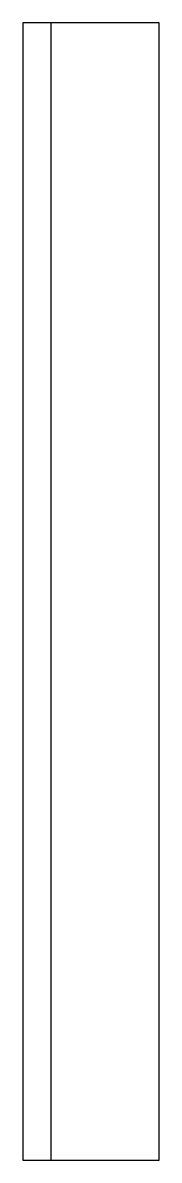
# Model space of a CAD drawing. Header units: inches. Extents: x 0 to 120, y 0 to 1000.
import ezdxf

# ---------------------------------------------------------------- set-up
doc = ezdxf.new("R2010")
doc.units = ezdxf.units.IN
doc.header["$MEASUREMENT"] = 0
doc.layers.add('Furniture_家具', color=253, linetype='Continuous')

msp = doc.modelspace()

# ---------------------------------------------------------------- linework, layer by layer
at = {"layer": 'Furniture_家具'}
for p, q in [((0, 1000), (0, 0)), ((120, 1000), (0, 1000)), ((24.9, 0), (24.9, 1000)), ((120, 0), (120, 1000)), ((0, 0), (120, 0))]:
    msp.add_line(p, q, dxfattribs=at)

doc.saveas('drawing.dxf')
